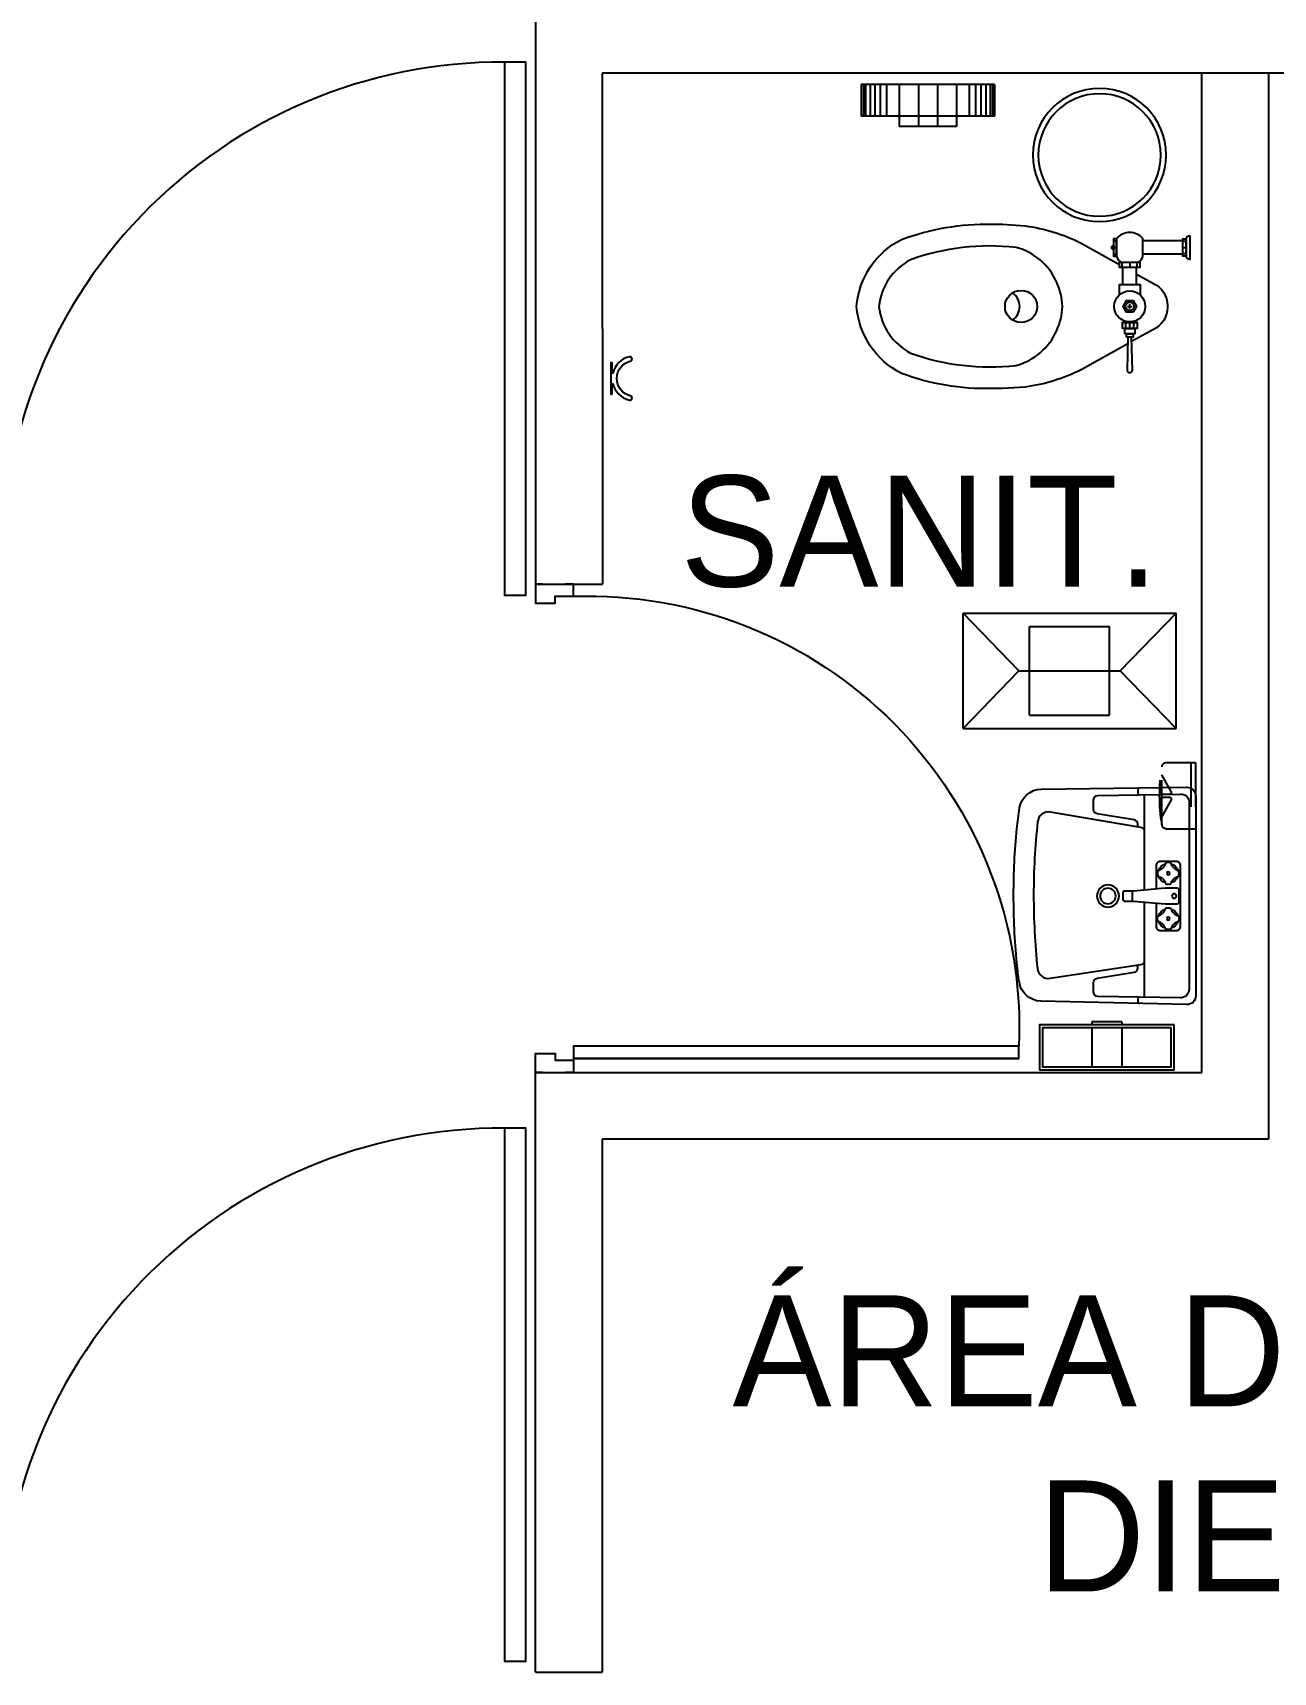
# Model space of a CAD drawing. Header units: millimetres. Extents: x 2523 to 2756, y 378 to 482.
# Drawn here: x 2665.517 to 2668.31, y 394.751 to 398.442 of the extents above; entities that cross this region are included whole.
import ezdxf

# ---------------------------------------------------------------- set-up
doc = ezdxf.new("R2010")
doc.units = ezdxf.units.MM
doc.linetypes.add('HIDDEN2', pattern=[0.1875, 0.125, -0.0625])
for name, color, linetype in [('CANCEL', 6, 'Continuous'), ('MOBILIARIO', 161, 'Continuous'), ('MOBSANIT', 161, 'Continuous')]:
    doc.layers.add(name, color=color, linetype=linetype)
doc.styles.add('STYLE1', font='GOTHIC.TTF')

# ---------------------------------------------------------------- blocks, each defined once
blk = doc.blocks.new('PK120')
at = {"layer": 'CANCEL'}
blk.add_lwpolyline([(1.1783, -0.025), (1.1783, 1.175), (1.1306, 1.175), (1.1306, -0.025), (1.1783, -0.025), (1.1783, 1.165)], dxfattribs=at)
blk.add_arc((1.1237, 0.0502), 1.1248, 89.6506, 182.5573, dxfattribs=at)
blk = doc.blocks.new('P95')
at = {"color": 2}
blk.add_lwpolyline([(0.0317, 1.0892), (0.0317, 0.0863), (0.0317, 1.0892), (0.0594, 1.0892), (0.0594, 0.0863), (0.0317, 0.0863)], close=True, dxfattribs=at)
for points in [[(0, 0.0171), (0, 0.001), (0.0432, 0.001), (0.0432, 0.0453), (0.0277, 0.0453), (0.0277, 0.0863), (0, 0.0863), (0, 0.0688)], [(1.1, 0.0171), (1.1, 0.001), (1.0568, 0.001), (1.0568, 0.0453), (1.0723, 0.0453), (1.0723, 0.0863), (1.1, 0.0863), (1.1, 0.0688)]]:
    blk.add_lwpolyline(points, dxfattribs=at)
at = {"color": 7}
blk.add_arc((0.1019, 0.1191), 0.971, 358.0603, 92.5045, dxfattribs=at)
blk = doc.blocks.new('LVVZ1VS')
at = {"color": 8}
blk.add_line((0.0119, -0.143), (-0.0121, -0.143), dxfattribs=at)
for points in [[(0.2404, -0.3477), (0.2446, -0.0203, 0.418008), (0.2246, 0), (-0.2246, 0, 0.421093), (-0.2446, -0.0205), (-0.2369, -0.3488, 0.362961), (-0.1946, -0.3971, 0.013873), (-0.1511, -0.4026, 0.023993), (0.0024, -0.41, 0.024799), (0.1509, -0.4026, 0.015126), (0.1983, -0.3965, 0.364514)], [(-0.0748, -0.0675, -0.247805), (-0.0567, -0.0856, 0.116963), (-0.0455, -0.0856, -0.247805), (-0.0274, -0.0675, 0.116963), (-0.0274, -0.0563, -0.247805), (-0.0455, -0.0382, 0.116963), (-0.0567, -0.0382, -0.247805), (-0.0748, -0.0563, 0.116963)], [(0.0119, -0.1403), (0.0182, -0.0688, 0.015831), (0.0182, -0.0686), (0.0182, -0.0422, 0.414214), (0.0142, -0.0382), (-0.0144, -0.0382, 0.414214), (-0.0184, -0.0422), (-0.0184, -0.0686, 0.015831), (-0.0184, -0.0688), (-0.0121, -0.1403, -0.015831), (-0.0121, -0.1406), (-0.0121, -0.1593, 0.414214), (-0.0081, -0.1633), (0.0079, -0.1633, 0.414214), (0.0119, -0.1593), (0.0119, -0.1406, -0.015831)], [(0.0746, -0.0675, 0.247805), (0.0565, -0.0856, -0.116963), (0.0453, -0.0856, 0.247805), (0.0272, -0.0675, -0.116963), (0.0272, -0.0563, 0.247805), (0.0453, -0.0382, -0.116963), (0.0565, -0.0382, 0.247805), (0.0746, -0.0563, -0.116963)]]:
    blk.add_lwpolyline(points, format="xyb", close=True)
for points in [[(0.2433, -0.1266, -0.408931), (0.2398, -0.13), (0.2311, -0.13, -0.419516), (0.2276, -0.1264), (0.2293, -0.0354, 0.49024), (0.2093, -0.015), (-0.2095, -0.015, 0.425911), (-0.2295, -0.035), (-0.2278, -0.1264, -0.419516), (-0.2313, -0.13), (-0.2386, -0.13, -0.408931), (-0.2421, -0.1265)], [(-0.0171, -0.089), (-0.0685, -0.089, -0.414214), (-0.078, -0.0795), (-0.078, -0.0439, -0.414214), (-0.0685, -0.0344), (0.0683, -0.0344, -0.414214), (0.0778, -0.0439), (0.0778, -0.0795, -0.414214), (0.0683, -0.089), (0.0169, -0.089)], [(0.1443, -0.115, -0.368916), (0.1541, -0.1234), (0.1888, -0.3272, -0.428122), (0.1668, -0.356, -0.027474), (0.0024, -0.365, -0.026047), (-0.1634, -0.3564, -0.428854), (-0.1854, -0.3276), (-0.1544, -0.1234, -0.368908), (-0.1445, -0.115), (-0.0155, -0.115)]]:
    blk.add_lwpolyline(points, format="xyb")
for points in [[(-0.228, -0.115), (-0.1445, -0.115)], [(0.1443, -0.115), (0.2278, -0.115)]]:
    blk.add_lwpolyline(points, dxfattribs=at)
for points in [[(-0.2278, -0.1264), (-0.2261, -0.2202, 0.408931), (-0.2161, -0.23), (-0.195, -0.23, 0.368908), (-0.1851, -0.2216), (-0.1719, -0.1384, -0.336277), (-0.162, -0.13), (-0.1554, -0.13)], [(0.1552, -0.13), (0.1618, -0.13, -0.262297), (0.1717, -0.1384), (0.1849, -0.2216, 0.368908), (0.1947, -0.23), (0.2159, -0.23, 0.408931), (0.2259, -0.2202), (0.2276, -0.1264)]]:
    blk.add_lwpolyline(points, format="xyb", dxfattribs=at)
blk.add_lwpolyline([(0.0153, -0.115), (0.1443, -0.115)])
for centre, radius in [((-0.0511, -0.0619), 0.00337), ((-0.0511, -0.0619), 0.00337), ((-0.0001, -0.0485), 0.00515), ((0.0509, -0.0619), 0.00337), ((0.0509, -0.0619), 0.00337)]:
    blk.add_circle(centre, radius)
for radius in [0.025, 0.0175]:
    blk.add_circle((-0.0001, -0.1977), radius, dxfattribs=at)
for centre, start, end in [((-0.0511, -0.0619), 106.4867, 163.5133), ((-0.0511, -0.0619), 196.4867, 253.5133), ((-0.0511, -0.0619), 16.4867, 73.5133), ((-0.0511, -0.0619), 286.4867, 343.5133), ((0.0509, -0.0619), 106.4867, 163.5133), ((0.0509, -0.0619), 196.4867, 253.5133), ((0.0509, -0.0619), 16.4867, 73.5133), ((0.0509, -0.0619), 286.4867, 343.5133)]:
    blk.add_arc(centre, 0.0225, start, end, dxfattribs=at)
blk = doc.blocks.new('A$C2FAA7003')
for p, q in [((0.165, -0.13), (0.165, 0)), ((0.265, -0.13), (0.265, 0)), ((0.165, -0.15), (0.165, -0.14)), ((0.265, -0.15), (0.265, -0.14))]:
    blk.add_line(p, q)
for points in [[(0.44, -0.14), (-0.01, -0.14), (-0.01, 0.01), (0.44, 0.01)], [(0.43, -0.13), (0, -0.13), (0, 0), (0.43, 0)]]:
    blk.add_lwpolyline(points, close=True)
blk.add_lwpolyline([(0.265, -0.15), (0.165, -0.15)])
blk = doc.blocks.new('A$C13D72097')
at = {"linetype": 'HIDDEN2', "ltscale": 0.5}
for p, q in [((-0.0459, 0.0602), (-0.0919, 0.0142)), ((0.053, -0.053), (-0.053, 0.053)), ((0.0602, -0.0459), (-0.0459, 0.0602)), ((-0.0919, 0), (0, -0.0919)), ((-0.038, -0.025), (-0.0793, -0.0126)), ((-0.0483, -0.0435), (-0.0364, -0.0316)), ((-0.0435, -0.0483), (-0.0316, -0.0364)), ((-0.025, -0.038), (-0.0126, -0.0793)), ((0.0142, -0.0919), (0.0602, -0.0459))]:
    blk.add_line(p, q, dxfattribs=at)
for centre, radius, start, end in [((-0.0848, 0.0071), 0.01, 135, 225), ((0.2358, 0.2358), 0.4037, 215.7351, 234.2649), ((-0.0392, -0.0288), 0.004, 315, 73.2347), ((-0.0288, -0.0392), 0.004, 16.7653, 135), ((0.0071, -0.0848), 0.01, 225, 315)]:
    blk.add_arc(centre, radius, start, end, dxfattribs=at)
blk = doc.blocks.new('A$C05C22262')
at = {"color": 8}
for p, q in [((0.0383, 0.7345), (0.0383, 0.742)), ((0.0522, 0.7345), (0.0522, 0.742)), ((0.0661, 0.7345), (0.0661, 0.742)), ((0.0975, 0.6321), (0.0854, 0.6321)), ((0.0854, 0.615), (0.0975, 0.615)), ((0.0975, 0.5979), (0.0854, 0.5979)), ((0.19, 0.615), (0.18, 0.615)), ((0.185, 0.61), (0.185, 0.62)), ((0.2212, 0.6272), (0.2178, 0.6272)), ((0.2212, 0.6028), (0.2178, 0.6028)), ((0.2345, 0.624), (0.2212, 0.624)), ((0.2345, 0.615), (0.2212, 0.615)), ((0.2345, 0.606), (0.2212, 0.606)), ((0.0331, 0.5855), (0.0331, 0.5844)), ((0.0373, 0.5789), (0.0373, 0.5844)), ((0.0522, 0.5789), (0.0522, 0.5844)), ((0.0671, 0.5789), (0.0671, 0.5844)), ((0.0713, 0.5855), (0.0713, 0.5844))]:
    blk.add_line(p, q, dxfattribs=at)
for p, q in [((0.0372, 0.7345), (0.0372, 0.6445)), ((0.0672, 0.7345), (0.0672, 0.6445)), ((0.1355, 0.6305), (0.0975, 0.6305)), ((0.1355, 0.5995), (0.0975, 0.5995))]:
    blk.add_line(p, q)
for points in [[(0.0254, 0.75), (0.079, 0.75, -0.443315), (0.0715, 0.742), (0.033, 0.742, -0.443315)], [(0.254, 0.611), (0.3289, 0.6091, 0.421553), (0.334, 0.6141), (0.334, 0.6159, 0.421553), (0.3289, 0.6209), (0.254, 0.619)], [(0.0485, 0.5789), (0.0559, 0.5789), (0.0559, 0.577, -0.414214), (0.0537, 0.5748), (0.0507, 0.5748, -0.414214), (0.0485, 0.577)]]:
    blk.add_lwpolyline(points, format="xyb", close=True, dxfattribs=at)
for points in [[(0.0716, 0.742), (0.0716, 0.7345), (0.0329, 0.7345), (0.0329, 0.742)], [(0.198, 0.6225), (0.198, 0.6075), (0.185, 0.6), (0.172, 0.6075), (0.172, 0.6225), (0.185, 0.63)], [(0.2345, 0.5985), (0.2212, 0.5985), (0.2212, 0.6315), (0.2345, 0.6315)], [(0.2468, 0.6037), (0.2345, 0.6037), (0.2345, 0.6263), (0.2468, 0.6263)], [(0.254, 0.6076), (0.2468, 0.6076), (0.2468, 0.6224), (0.254, 0.6224)], [(0.0319, 0.5844), (0.0726, 0.5844), (0.0726, 0.5789), (0.0319, 0.5789)]]:
    blk.add_lwpolyline(points, close=True, dxfattribs=at)
for points in [[(0.112, 0.6305), (0.1331, 0.6684, -0.290731), (0.1829, 0.7), (0.185, 0.7), (0.1871, 0.7, -0.290731), (0.2369, 0.6684), (0.2642, 0.6193)], [(0.0854, 0.6346, 0.154601), (0.0726, 0.6445), (0.0319, 0.6445, 0.455032), (0.0319, 0.5855), (0.0713, 0.5855, 0.259938), (0.0854, 0.5954)], [(0.269, 0.6106), (0.3276, 0.5055, -0.085425), (0.3664, 0.3793), (0.37, 0.3285), (0.37, 0.304, -0.095638), (0.3357, 0.1009, -0.260174), (0.185, 0, -0.260174), (0.0343, 0.1009, -0.095638), (0, 0.304), (0, 0.3285), (0.0036, 0.3793, -0.085425), (0.0424, 0.5055), (0.0906, 0.592)]]:
    blk.add_lwpolyline(points, format="xyb")
blk.add_lwpolyline([(0.0854, 0.592), (0.0854, 0.638), (0.0975, 0.638), (0.0975, 0.592)], close=True)
blk.add_lwpolyline([(0.1588, 0.5918), (0.1355, 0.5918), (0.1355, 0.6382), (0.1588, 0.6382)])
blk.add_lwpolyline([(0.185, 0.4634, 0.094025), (0.1309, 0.4507, 0.231007), (0.0523, 0.359), (0.0523, 0.359, 0.115347), (0.08, 0.1212, 0.246972), (0.185, 0.0502, 0.246972), (0.29, 0.1212, 0.115347), (0.3177, 0.359), (0.3177, 0.359, 0.231007), (0.2391, 0.4507, 0.094025)], format="xyb", close=True)
for radius in [0.035, 0.0095]:
    blk.add_circle((0.185, 0.615), radius)
blk.add_circle((0.185, 0.3704), 0.0362, dxfattribs=at)
blk.add_arc((0.185, 0.3312), 0.0362, 32.8341, 147.1659, dxfattribs=at)
blk = doc.blocks.new('WC')
at = {"layer": 'MOBSANIT', "rotation": 180}
blk.add_blockref('A$C05C22262', (0.1695, 0.75), dxfattribs=at)
blk = doc.blocks.new('DESPPS')
for p, q in [((0.0073, 0.3056), (0.0073, 0.0051)), ((0.0073, 0.3056), (0.0788, 0.3056)), ((0.0073, 0.3006), (0.0788, 0.3006)), ((0.0073, 0.2956), (0.0788, 0.2956)), ((0.0788, 0.3056), (0.0788, 0.0051)), ((0.0073, 0.2856), (0.0788, 0.2856)), ((0.0073, 0.2746), (0.0788, 0.2746)), ((0.0073, 0.2626), (0.0788, 0.2626)), ((0.0073, 0.2483), (0.0788, 0.2483)), ((0.0073, 0.2197), (0.1021, 0.2197)), ((0.1021, 0.2197), (0.1021, 0.091)), ((0.0073, 0.1768), (0.1021, 0.1768)), ((0.0073, 0.1339), (0.1021, 0.1339)), ((0.0073, 0.091), (0.1021, 0.091)), ((0.0073, 0.0624), (0.0788, 0.0624)), ((0.0073, 0.0481), (0.0788, 0.0481)), ((0.0073, 0.0361), (0.0788, 0.0361)), ((0.0073, 0.0251), (0.0788, 0.0251)), ((0.0073, 0.0151), (0.0788, 0.0151)), ((0.0073, 0.0101), (0.0788, 0.0101)), ((0.0073, 0.0051), (0.0788, 0.0051))]:
    blk.add_line(p, q)
blk = doc.blocks.new('D-PAPEL')
at = {"rotation": 270}
blk.add_blockref('DESPPS', (-0.1483, 0.1021), dxfattribs=at)
blk = doc.blocks.new('Sesto circ')
for radius in [0.15, 0.138]:
    blk.add_circle((0, 0), radius)
blk = doc.blocks.new('CIRUGIA opc7$0$429')
at = {"linetype": 'Continuous'}
for p, q in [((-0.24, 0), (-0.24, 0.26)), ((-0.24, 0.26), (0.24, 0.26)), ((-0.114, 0.13), (-0.24, 0.26)), ((0.114, 0.13), (0.24, 0.26)), ((0.24, 0), (0.24, 0.26)), ((-0.09, 0.03), (-0.09, 0.23)), ((-0.09, 0.23), (0.09, 0.23)), ((0.09, 0.03), (0.09, 0.23)), ((-0.24, 0), (-0.114, 0.13)), ((-0.114, 0.13), (0.114, 0.13)), ((0.24, 0), (0.114, 0.13)), ((-0.24, 0), (0.24, 0)), ((-0.09, 0.03), (0.09, 0.03))]:
    blk.add_line(p, q, dxfattribs=at)
blk = doc.blocks.new('Gancho')
blk.add_lwpolyline([(0.0036, -0.0352), (0.0036, -0.0121), (0.0051, -0.0121, 0.278211), (0.0419, -0.0489, 0.72876), (0.0463, -0.0397, -0.823462), (0.0463, 0.0397, 0.72876), (0.0419, 0.0489, 0.278211), (0.0051, 0.0121), (0.0036, 0.0121), (0.0036, 0.0352), (0, 0.0352), (0, -0.0352)], format="xyb", close=True)
blk = doc.blocks.new('A$C14312871')
at = {"layer": 'MOBILIARIO'}
for name, p in [('D-PAPEL', (24.8034, -4.9949)), ('Gancho', (24.0964, -5.5621)), ('CIRUGIA opc7$0$429', (25.1295, -6.3504))]:
    blk.add_blockref(name, p, dxfattribs=at)
at = {"layer": 'MOBILIARIO', "xscale": -1, "rotation": 180}
blk.add_blockref('Sesto circ', (25.1969, -5.0591), dxfattribs=at)
at = {"layer": 'MOBSANIT', "rotation": 90}
blk.add_blockref('WC', (25.3998, -5.3845), dxfattribs=at)
at = {"layer": 'MOBSANIT', "extrusion": (0, 0, -1), "zscale": -1}
for name, p, rotation in [('A$C13D72097', (-25.4024, -6.5016), 135.0000000002971), ('LVVZ1VS', (-25.4134, -6.7273), 90)]:
    blk.add_blockref(name, p, dxfattribs=dict(at, rotation=rotation))
at = {"layer": 'MOBSANIT', "extrusion": (0, 0, -1), "xscale": 0.6750000000465661, "yscale": 0.6750000000465661, "zscale": -0.6750000000465377, "rotation": 180.0000000002895}
blk.add_blockref('A$C2FAA7003', (-25.0681, -7.1119), dxfattribs=at)

msp = doc.modelspace()

# ---------------------------------------------------------------- linework, layer by layer
for p, q in [((2666.6501, 397.2012), (2666.6491, 403.5287)), ((2671.6766, 398.3512), (2666.7991, 398.3512)), ((2666.7991, 398.3512), (2666.8001, 397.2012)), ((2668.1491, 396.1012), (2668.1491, 398.3512)), ((2668.2991, 398.3512), (2668.2991, 395.9512)), ((2666.6501, 397.2012), (2666.8001, 397.2012)), ((2666.6491, 394.7512), (2666.6491, 396.1012)), ((2666.6491, 396.1012), (2668.1491, 396.1012)), ((2666.7991, 395.9512), (2666.7991, 394.7512)), ((2668.2991, 395.9512), (2666.7991, 395.9512)), ((2666.6491, 394.7512), (2666.7991, 394.7512))]:
    msp.add_line(p, q)

# ---------------------------------------------------------------- block references
msp.add_blockref('A$C14312871', (2642.7221, 403.2262))
at = {"ltscale": 0.5}
for p in [(2665.4491, 397.2012), (2665.4491, 394.8012)]:
    msp.add_blockref('PK120', p, dxfattribs=at)
at = {"ltscale": 0.5, "xscale": -1, "rotation": 269.9999999993764}
msp.add_blockref('P95', (2666.6481, 396.1012), dxfattribs=at)

# ---------------------------------------------------------------- texts
at = {"char_height": 0.25, "width": 3.770875, "attachment_point": 5, "style": 'STYLE1'}
for s, insert in [('SANIT.', (2667.5139, 397.3187)), ('ÁREA DE TRABAJO DIETISTAS', (2668.6438, 395.2647))]:
    msp.add_mtext(s, dxfattribs=dict(at, insert=insert))

doc.saveas('drawing.dxf')
